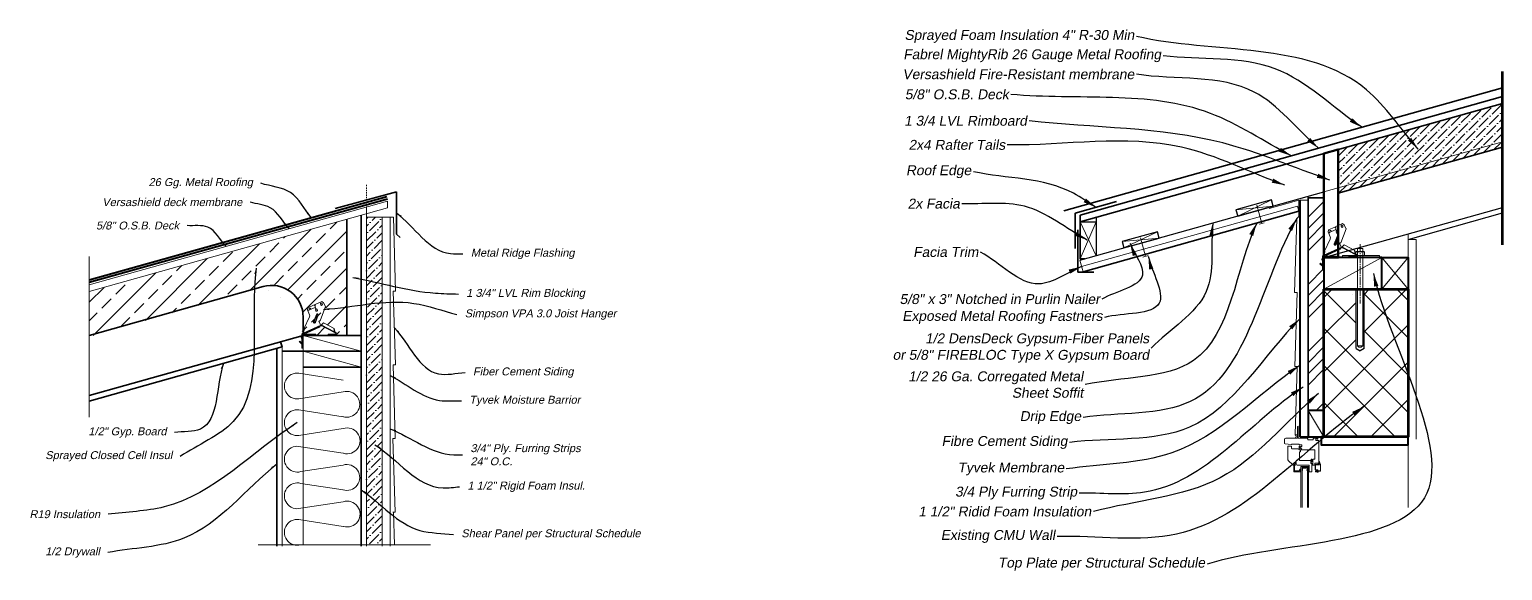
# Model space of a CAD drawing. Header units: inches. Extents: x -3905 to 10892, y 1064 to 9590.
# Drawn here: x 115.5 to 255.3, y 3829.3 to 3880.6 of the extents above; entities that cross this region are included whole.
import ezdxf

# ---------------------------------------------------------------- set-up
doc = ezdxf.new("R2010")
doc.units = ezdxf.units.IN
doc.header["$MEASUREMENT"] = 0
doc.linetypes.add('CENTERLINE', pattern=[1.81, 0.75, -0.0625, 0.03, -0.0625, 0.75, -0.0625, 0.03, -0.0625])
doc.linetypes.add('MYHIDDEN', pattern=[0.1875, 0.125, -0.0625])
doc.layers.add('SECTIONS', color=70, linetype='Continuous', lineweight=0)
doc.styles.add('DS-TXT1', font='arial.ttf', dxfattribs={"oblique": 10})
doc.styles.add('DSTEXT', font='arial.ttf', dxfattribs={"oblique": 12})
doc.dimstyles.new('DS-Fraction$7', dxfattribs={"dimtxt": 0.125, "dimasz": 0.125, "dimexe": 0.06, "dimexo": 0.06, "dimgap": 0.02, "dimtad": 0, "dimdec": 3, "dimzin": 0, "dimdsep": 46, "dimlunit": 4, "dimtxsty": 'DS-TXT1', "dimblk": 'BOXFILLED', "dimcen": -0.06, "dimclrd": 256, "dimclre": 256, "dimclrt": 256, "dimadec": 0, "dimazin": 0, "dimtfac": 1, "dimtdec": 3, "dimtmove": 1, "dimatfit": 3, "dimfxl": 1, "dimfrac": 2, "dimtolj": 1, "dimtzin": 0, "dimlwd": 0, "dimlwe": -1, "dimarcsym": 0})
doc.dimstyles.new('WeaselDims$7', dxfattribs={"dimtxt": 0.0625, "dimasz": 0.046875, "dimexe": 0.125, "dimexo": 0.125, "dimgap": 0.0625, "dimtad": 0, "dimdec": 4, "dimrnd": 0.0625, "dimzin": 0, "dimdsep": 46, "dimlunit": 4, "dimtxsty": 'DSTEXT', "dimblk": 'ARCHTICK', "dimcen": 0, "dimadec": 0, "dimazin": 0, "dimtfac": 1, "dimtdec": 4, "dimtofl": 0, "dimtmove": 1, "dimatfit": 3, "dimfxl": 1, "dimfrac": 1, "dimtolj": 1, "dimtzin": 0, "dimarcsym": 0})

# ---------------------------------------------------------------- blocks, each defined once
blk = doc.blocks.new('*U451')
at = {"color": 0, "lineweight": 0}
for p, q in [((1.83, 0.2), (-1.68, 0.2)), ((-1.68, 0), (-1.68, 0.2)), ((1.83, 0), (-1.68, 0)), ((0.41, 0.53), (-0.41, 0.53)), ((-0.25, 0.85), (-0.25, -1.4)), ((0.25, 0.85), (-0.25, 0.85)), ((-0.25, -1.5), (-0.25, 0)), ((0.25, 0.85), (0.25, -1.4)), ((0.25, -1.5), (0.25, 0)), ((1.83, 0), (1.83, 0.2)), ((-0.25, -1.5), (-0.25, -8.38)), ((0.25, -1.5), (0.25, -8.38))]:
    blk.add_line(p, q, dxfattribs=at)
at = {"color": 0, "linetype": 'CENTERLINE', "lineweight": 0}
blk.add_line((0, 1.28), (0, -4.36), dxfattribs=at)
at = {"linetype": 'Continuous', "lineweight": 5}
for p, q in [((-0.75, -3.5), (-0.75, -3.5)), ((-0.25, -8.38), (0.25, -8.38)), ((-0.25, -8.38), (-0.12, -8.5)), ((-0.19, -8.44), (-0.25, -8.38)), ((-0.12, -8.5), (0.12, -8.5))]:
    blk.add_line(p, q, dxfattribs=at)
at = {"linetype": 'Continuous', "lineweight": 0}
blk.add_line((0.12, -8.5), (0.25, -8.38), dxfattribs=at)
at = {"color": 0, "lineweight": 0}
for points in [[(0.41, 0.53), (0.41, 0.2), (-0.41, 0.2), (-0.41, 0.53)], [(-0.3, 0.59), (0.3, 0.59)]]:
    blk.add_lwpolyline(points, dxfattribs=at)
for centre, radius, start, end in [((-0.3, 0.45), 0.136, 34.0045, 145.9955), ((0, 0.27), 0.317, 54.1118, 125.8882), ((0.3, 0.45), 0.136, 34, 146)]:
    blk.add_arc(centre, radius, start, end, dxfattribs=at)
blk = doc.blocks.new('VPA35')
for p, q in [((1.04, 2.9), (0.43, 2.62)), ((1.04, 2.9), (1.15, 2.81)), ((1.15, 2.95), (1.14, 2.67)), ((1.77, 3.23), (1.15, 2.95)), ((1.67, 2.91), (1.65, 2.96)), ((1.94, 3.1), (1.77, 3.23)), ((1.81, 2.97), (1.79, 3.03)), ((1.94, 3.1), (2.1, 2.76)), ((0.06, 0.62), (0.6, 1.76)), ((0.06, 0.62), (0.6, 1.76)), ((0.41, 2.4), (0.43, 2.62)), ((0.41, 2.4), (0.46, 2.29)), ((0.53, 2.39), (0.46, 2.29)), ((0.46, 2.29), (0.6, 1.97)), ((0.53, 2.39), (1.14, 2.67)), ((0.59, 2.42), (0.56, 2.47)), ((0.73, 2.48), (0.71, 2.54)), ((0.99, 1.29), (1.25, 1.99)), ((1.03, 1.27), (1.29, 1.98)), ((1.12, 1.24), (1.38, 1.94)), ((1.14, 2.67), (1.22, 2.51)), ((1.16, 1.22), (1.42, 1.93)), ((1.18, 2.41), (1.2, 2.35)), ((1.29, 2.46), (1.32, 2.4)), ((1.32, 2.47), (1.34, 2.42)), ((1.61, 1.4), (2.12, 2.74)), ((1.61, 1.4), (2.12, 2.74)), ((1.61, 1.4), (2.12, 2.74)), ((-0.12, 0.09), (-0.12, -1.19)), ((-0.12, 0), (-0.06, 0)), ((-0.09, 0.18), (-0.04, 0.23)), ((-0.06, -1.19), (-0.06, 0)), ((-0.04, 0.14), (1.66, 0.91)), ((-0.04, 0.14), (0.1, 0.51)), ((-0.01, 0.22), (1.66, 0.98)), ((1.19, 0.12), (0, 0.12)), ((1.19, 0.06), (0, 0.06)), ((0.02, 0.06), (0.02, 0.12)), ((0.07, 0.43), (0.1, 0.51)), ((1.55, 0.79), (0.3, 0.22)), ((0.7, 0.06), (0.7, 0.12)), ((1.19, 0.06), (1.19, 0.12)), ((1.51, 1.29), (1.67, 0.92)), ((1.51, 1.29), (1.6, 1.09)), ((1.65, 0.98), (1.65, 0.98)), ((1.77, 0.98), (2.96, 0.36)), ((1.77, 0.91), (3.03, 0.26)), ((1.92, 1.2), (2.95, 0.66)), ((2.36, 0.08), (2.36, 0.12)), ((2.96, 0.35), (2.91, 0.68)), ((3, 0.37), (2.95, 0.66)), ((3.09, 0.29), (3.03, 0.33)), ((-0.37, -0.58), (-0.32, -0.54)), ((-0.12, -0.82), (-0.37, -0.58)), ((-0.32, -0.54), (-0.12, -0.74)), ((-0.19, -0.16), (-0.19, -0.23)), ((-0.12, -0.44), (-0.06, -0.44)), ((-0.12, -1.19), (-0.06, -1.19))]:
    blk.add_line(p, q)
at = {"linetype": 'Continuous', "lineweight": 5}
for p, q in [((1.71, 0.99), (1.92, 1.2)), ((2.36, 0.12), (3.03, 0.12)), ((2.36, 0.08), (3.1, 0.08))]:
    blk.add_line(p, q, dxfattribs=at)
for centre, radius, start, end in [((1.72, 3), 0.078, 24.4503, 204.4503), ((1.74, 2.94), 0.078, 204.4503, 24.4503), ((0.64, 2.51), 0.078, 24.4503, 204.4503), ((0.38, 1.87), 0.25, 334.4503, 24.4503), ((0.38, 1.87), 0.25, 334.4503, 24.4503), ((1.25, 2.44), 0.078, 24.4503, 204.4503), ((1.27, 2.38), 0.078, 204.4503, 24.4503), ((1.34, 1.96), 0.0938, 339.4503, 159.4503), ((1.34, 1.96), 0.0938, 339.4503, 159.4503), ((1.36, 2.49), 0.078, 167.703, 204.4503), ((1.34, 1.96), 0.0467, 339.4503, 159.4503), ((1.34, 1.96), 0.0467, 339.4503, 159.4503), ((1.39, 2.44), 0.078, 204.4503, 241.1976), ((1.58, 1.32), 0.0855, 69.4503, 204.4503), ((1.58, 1.32), 0.0855, 69.4503, 204.4503), ((2.13, 2.77), 0.03, 204.4503, 249.5172), ((2.13, 2.77), 0.03, 204.4503, 249.5172), ((0, 0.09), 0.125, 135, 180), ((0, 0), 0.125, 90, 180), ((0, 0.09), 0.0625, 135, 163.774), ((0, 0), 0.0625, 90, 180), ((0.02, 0.54), 0.0855, 339.4503, 63.0447), ((0.02, 0.54), 0.0855, 339.4503, 63.0447), ((0.27, 0.28), 0.0625, 204.4503, 294.4503), ((1.07, 1.26), 0.0938, 159.4503, 339.4503), ((1.07, 1.26), 0.0467, 159.4503, 339.4503), ((1.53, 0.85), 0.0625, 294.4503, 24.4503), ((1.71, 0.87), 0.125, 62.6919, 114.4503), ((1.71, 0.8), 0.125, 62.692, 114.4503), ((3.09, 0.37), 0.125, 188.1916, 242.692), ((3.06, 0.38), 0.0625, 188.1916, 242.6925), ((3.03, 0.18), 0.125, 302.6919, 62.6919), ((-0.12, -0.16), 0.0625, 90, 180), ((-0.12, -0.23), 0.0625, 180, 270)]:
    blk.add_arc(centre, radius, start, end)
blk.add_arc((3.03, 0.19), 0.0653, 269.5951, 90.4049, dxfattribs=at)
blk = doc.blocks.new('CP1')
at = {"color": 0, "lineweight": -2}
for p, q in [((-6.01, -1.51), (-0.21, 0.05)), ((-0.21, 0.05), (-0.21, -3.95)), ((-0.21, -3.95), (0.16, -4.28))]:
    blk.add_line(p, q, dxfattribs=at)
blk = doc.blocks.new('_ArchTick')
at = {"color": 0, "linetype": 'ByBlock', "lineweight": 0, "const_width": 0.15}
blk.add_lwpolyline([(-0.5, -0.5), (0.5, 0.5)], dxfattribs=at)
blk = doc.blocks.new('_BoxFilled')
at = {"color": 0, "linetype": 'ByBlock', "lineweight": -2}
blk.add_line((-0.5, 0), (-1, 0), dxfattribs=at)
at = {"color": 0, "linetype": 'ByBlock'}
blk.add_solid([(-0.5, 0.5), (0.5, 0.5), (-0.5, -0.5), (0.5, -0.5)], dxfattribs=at)

msp = doc.modelspace()

# ---------------------------------------------------------------- hatches: boundary and pattern name
at = {"layer": 'SECTIONS', "linetype": 'Continuous', "lineweight": 5}
h = msp.add_hatch(dxfattribs=at)
h.set_pattern_fill('ANSI36', color=256, scale=4)
h.paths.add_polyline_path([(255.29207, 3873.58669), (239.71371, 3869.21746), (239.71371, 3865.06312), (255.29207, 3869.43234)])
h = msp.add_hatch(dxfattribs=at)
h.set_pattern_fill('ANSI34', color=256, scale=6)
h.set_pattern_definition([(45, (-1400.41, 316.347), (-3.1819805, 3.1819805), []), (45, (-1399.3494, 316.347), (-3.1819805, 3.1819805), []), (45, (-1398.2887, 316.347), (-3.1819805, 3.1819805), []), (45, (-1397.228, 316.347), (-3.1819805, 3.1819805), [])])
h.paths.add_polyline_path([(238.33871, 3864.63264), (236.83871, 3864.63264), (236.83871, 3844.46525), (238.33871, 3844.46525)])
h = msp.add_hatch(dxfattribs=at)
h.set_pattern_fill('ANSI36', color=256, scale=4)
h.paths.add_polyline_path([(149.01009, 3862.78702), (147.51009, 3862.78702), (147.51009, 3831.71898), (149.01009, 3831.71898)])
h = msp.add_hatch(dxfattribs=at)
h.set_pattern_fill('ANSI33', color=256, scale=10)
edge = h.paths.add_edge_path()
edge.add_line((145.63509, 3862.59508), (121.20009, 3855.74186))
edge.add_line((121.20009, 3855.74186), (121.20009, 3851.45987))
edge.add_line((121.20009, 3851.45987), (137.69995, 3856.21518))
edge.add_arc((138.49716, 3853.22248), 3.09707, 13.3859057, 104.9163335, ccw=False)
edge.add_line((141.51009, 3853.93948), (141.38509, 3851.66377))
edge.add_arc((141.51009, 3851.66377), 0.125, 135.0002146, 180, ccw=False)
edge.add_arc((141.51009, 3851.66377), 0.125, 135.0002146, 180)
edge.add_line((141.38509, 3851.66377), (141.38509, 3851.57158))
edge.add_arc((141.51009, 3851.57158), 0.125, 118.6908516, 180, ccw=False)
edge.add_arc((141.51009, 3851.66377), 0.0625, 133.8224543, 163.7739775, ccw=False)
edge.add_line((141.46681, 3851.70886), (143.1668, 3852.48181))
edge.add_arc((143.21854, 3852.36802), 0.125, 62.6919624, 114.4503196, ccw=False)
edge.add_line((143.27589, 3852.47909), (144.53856, 3851.82715))
edge.add_arc((144.59591, 3851.93822), 0.125, 188.1916253, 242.6919624, ccw=False)
edge.add_line((144.47219, 3851.92041), (144.47042, 3851.93267))
edge.add_line((144.47042, 3851.93267), (143.27762, 3852.54854))
edge.add_arc((143.22027, 3852.43747), 0.125, 62.6919199, 90)
edge.add_line((143.22027, 3852.56247), (143.42673, 3852.76997))
edge.add_line((143.42673, 3852.76997), (144.46362, 3852.2346))
edge.add_line((144.46362, 3852.2346), (144.50545, 3851.94408))
edge.add_arc((144.56731, 3851.95299), 0.0625, 188.1916253, 242.6924697)
edge.add_line((144.53863, 3851.89745), (144.59906, 3851.86625))
edge.add_arc((144.54172, 3851.75518), 0.125, -57.3080657, 62.6924697, ccw=False)
edge.add_line((144.60923, 3851.64998), (143.86577, 3851.64998))
edge.add_line((143.86577, 3851.64998), (143.86577, 3851.69658))
edge.add_line((143.86577, 3851.69658), (144.53949, 3851.69658))
edge.add_arc((144.53902, 3851.76186), 0.06529, 270.4048518, 450.4048518)
edge.add_line((144.53856, 3851.82715), (143.27589, 3852.47909))
edge.add_arc((143.21854, 3852.36802), 0.125, 62.6919624, 114.4503196)
edge.add_line((143.1668, 3852.48181), (143.09203, 3852.44781))
edge.add_arc((143.03513, 3852.42194), 0.0625, -65.5496804, 24.4503196, ccw=False)
edge.add_line((143.061, 3852.36505), (141.80931, 3851.79593))
edge.add_arc((141.78344, 3851.85283), 0.0625, 204.4503196, 294.4503196, ccw=False)
edge.add_line((141.72655, 3851.82696), (141.46681, 3851.70886))
edge.add_arc((141.51009, 3851.66377), 0.0625, 133.8224543, 163.7739775)
edge.add_arc((141.51009, 3851.57158), 0.125, 90, 118.6908516, ccw=False)
edge.add_line((141.51009, 3851.69658), (142.69759, 3851.69658))
edge.add_line((142.69759, 3851.69658), (142.69759, 3851.63408))
edge.add_line((142.69759, 3851.63408), (141.51009, 3851.63408))
edge.add_arc((141.51009, 3851.57158), 0.0625, 90, 195.6670772)
edge.add_line((141.44991, 3851.5547), (141.51009, 3851.57158))
edge.add_line((141.51009, 3851.57158), (145.63509, 3851.57158))
edge.add_line((145.63509, 3851.57158), (145.63509, 3862.59508))
h = msp.add_hatch(dxfattribs=at)
h.set_pattern_fill('ANSI37', color=256, scale=20)
h.paths.add_polyline_path([(246.33871, 3855.96525), (242.15073, 3855.96525), (242.15073, 3850.34025), (241.77573, 3850.12374), (241.40073, 3850.34025), (241.40073, 3855.96525), (238.33871, 3855.96525), (238.33871, 3844.46525), (238.33871, 3841.96525), (246.33871, 3841.96525)])

# ---------------------------------------------------------------- linework, layer by layer
at = {"layer": 'SECTIONS', "linetype": 'Continuous', "lineweight": 53}
msp.add_line((255.29207, 3860.1754), (255.29207, 3876.60947), dxfattribs=at)
at = {"layer": 'SECTIONS', "lineweight": 35}
for p, q in [((213.65961, 3863.38827), (255.29207, 3875.06482)), ((215.23038, 3862.99981), (255.29207, 3874.23581)), ((215.23038, 3862.35069), (255.29207, 3873.58669)), ((239.71371, 3865.06312), (255.29207, 3869.43234)), ((214.75748, 3863.1769), (218.68151, 3864.27746)), ((147.01009, 3831.6031), (147.01009, 3862.98072)), ((214.75748, 3859.83001), (214.75748, 3863.1769)), ((215.49844, 3857.62241), (235.97097, 3863.36429)), ((145.63509, 3851.57158), (145.63509, 3862.59508)), ((215.01308, 3861.59102), (215.01308, 3857.59102)), ((215.23038, 3858.84064), (215.67606, 3858.84064)), ((215.01308, 3857.59102), (216.51308, 3857.59102)), ((121.20009, 3851.58751), (137.69995, 3856.21518)), ((141.51009, 3851.57158), (141.4217, 3851.75216)), ((121.20009, 3845.87529), (141.51009, 3851.57158)), ((121.20009, 3845.35599), (139.50128, 3850.48888)), ((139.00228, 3850.34893), (139.00228, 3831.6031)), ((139.50128, 3850.48888), (139.36626, 3850.97031)), ((141.51009, 3851.57158), (147.01009, 3851.57158)), ((139.50131, 3850.07158), (141.51009, 3850.07158)), ((141.51009, 3850.07158), (147.01009, 3850.07158)), ((141.51009, 3848.57158), (147.01009, 3848.57158))]:
    msp.add_line(p, q, dxfattribs=at)
at = {"layer": 'SECTIONS', "lineweight": 0}
for p, q in [((238.33871, 3865.19677), (255.29207, 3869.95164)), ((238.33871, 3858.96525), (238.33871, 3868.83182)), ((121.20009, 3856.39098), (149.51009, 3864.33101)), ((149.51009, 3863.68189), (149.51009, 3864.33101)), ((121.20009, 3855.74186), (149.51009, 3863.68189)), ((147.51009, 3831.6031), (147.51009, 3863.70016)), ((149.76009, 3831.6031), (149.76009, 3862.78702)), ((216.73038, 3862.77139), (215.23038, 3862.35069)), ((215.36342, 3858.10383), (235.83594, 3863.84571)), ((216.73038, 3859.13634), (216.73038, 3862.35069)), ((238.33871, 3855.96525), (246.33871, 3855.96525)), ((239.83871, 3855.96525), (238.33871, 3855.96525)), ((246.33871, 3855.96525), (244.83871, 3855.96525)), ((244.83871, 3855.96525), (246.33871, 3855.96525)), ((141.51009, 3851.57158), (147.01009, 3850.07158)), ((141.51009, 3850.07158), (147.01009, 3848.57158)), ((235.81806, 3841.83828), (234.72306, 3841.83828)), ((235.84806, 3842.93078), (235.84806, 3841.86828)), ((235.91306, 3841.86828), (235.91306, 3842.93078)), ((236.74306, 3841.83828), (235.94306, 3841.83828)), ((237.50306, 3841.83828), (237.40306, 3841.83828)), ((237.76806, 3841.83828), (237.50306, 3841.83828)), ((237.78306, 3841.77328), (237.78306, 3841.82328)), ((246.33871, 3841.96525), (246.33871, 3835.25264)), ((234.59806, 3841.71328), (234.59806, 3841.38816)), ((234.67123, 3841.30399), (235.23133, 3841.22528)), ((234.93406, 3841.05728), (234.93406, 3839.76513)), ((235.17156, 3841.08728), (234.96406, 3841.08728)), ((235.25406, 3841.08728), (235.17156, 3841.08728)), ((235.23133, 3841.22528), (235.24806, 3841.22528)), ((235.26306, 3841.24028), (235.26306, 3841.26028)), ((235.27806, 3841.27528), (235.98806, 3841.27528)), ((235.28406, 3840.85228), (235.28406, 3841.05728)), ((235.91785, 3840.83728), (235.29906, 3840.83728)), ((236.10967, 3840.65167), (235.92846, 3840.83288)), ((236.00306, 3841.26028), (236.00306, 3841.24528)), ((236.00306, 3841.05028), (236.00306, 3840.90649)), ((236.00746, 3840.89588), (236.05318, 3840.85016)), ((236.03306, 3841.21528), (236.22306, 3841.21528)), ((236.04806, 3841.08028), (236.03306, 3841.08028)), ((236.03806, 3839.72828), (236.03806, 3840.51028)), ((236.05306, 3840.52528), (236.09906, 3840.52528)), ((236.05318, 3840.85016), (236.08853, 3840.88552)), ((236.05848, 3840.91557), (236.09383, 3840.95092)), ((236.08853, 3840.88552), (236.05848, 3840.91557)), ((236.06306, 3841.04528), (236.06306, 3841.06528)), ((236.10727, 3841.03028), (236.07806, 3841.03028)), ((236.09383, 3840.95092), (236.24233, 3840.80243)), ((236.11406, 3840.54028), (236.11406, 3840.64106)), ((236.14333, 3841.00042), (236.11787, 3841.02588)), ((236.17692, 3840.79713), (236.14156, 3840.76177)), ((236.14156, 3840.76177), (236.18667, 3840.71667)), ((236.20697, 3840.76708), (236.17692, 3840.79713)), ((236.19728, 3840.71228), (237.46806, 3840.71228)), ((236.24233, 3840.80243), (236.20697, 3840.76708)), ((236.25306, 3841.18528), (236.25306, 3841.06028)), ((236.82306, 3841.70328), (236.82306, 3841.75828)), ((237.30806, 3841.68828), (236.83806, 3841.68828)), ((237.32306, 3841.75828), (237.32306, 3841.70328)), ((237.49806, 3840.68228), (237.49806, 3839.86828)), ((237.56806, 3841.62828), (237.56806, 3841.75828)), ((237.58306, 3841.77328), (237.69106, 3841.77328)), ((237.83306, 3841.61328), (237.58306, 3841.61328)), ((237.70606, 3841.75828), (237.70606, 3841.74328)), ((237.70606, 3841.74328), (237.7311, 3841.74328)), ((237.7311, 3841.74328), (237.78306, 3841.77328)), ((237.84806, 3839.43828), (237.84806, 3841.59828)), ((234.95164, 3839.7227), (235.38149, 3839.29285)), ((235.42391, 3839.27528), (235.54906, 3839.27528)), ((235.5756, 3839.27528), (235.495, 3839.27528)), ((235.495, 3839.27528), (235.495, 3838.66028)), ((235.52906, 3839.35028), (235.52906, 3839.49528)), ((235.56431, 3838.73455), (235.54077, 3839.21955)), ((235.54906, 3839.33528), (235.54406, 3839.33528)), ((235.55575, 3839.23528), (235.58445, 3839.23528)), ((235.55906, 3839.52528), (235.68406, 3839.52528)), ((235.68258, 3839.46475), (235.57168, 3839.36643)), ((235.57168, 3839.36643), (235.58474, 3839.34972)), ((235.58474, 3839.34972), (235.5756, 3839.27528)), ((235.61423, 3839.26162), (235.62481, 3839.34779)), ((235.63131, 3839.3584), (235.70495, 3839.43159)), ((235.71406, 3839.49528), (235.71406, 3839.36028)), ((235.79906, 3839.27528), (236.94406, 3839.27528)), ((237.11906, 3839.71328), (236.05306, 3839.71328)), ((236.27056, 3839.15028), (236.15356, 3839.15028)), ((236.15356, 3839.15028), (236.15356, 3838.53322)), ((236.27056, 3838.53322), (236.27056, 3839.15028)), ((236.27056, 3839.15028), (236.77956, 3839.15028)), ((236.27056, 3838.83728), (236.27056, 3839.12728)), ((236.29056, 3838.82778), (236.29056, 3839.03778)), ((236.30106, 3839.03778), (236.30106, 3838.82778)), ((236.34006, 3839.08728), (236.71006, 3839.08728)), ((236.71006, 3839.07678), (236.34006, 3839.07678)), ((236.74906, 3838.82778), (236.74906, 3839.03778)), ((236.75956, 3839.03778), (236.75956, 3838.82778)), ((236.77956, 3839.12728), (236.77956, 3838.83728)), ((236.95906, 3839.26028), (236.95906, 3838.70028)), ((237.10406, 3839.43328), (237.10406, 3839.64328)), ((237.10406, 3839.64328), (237.15406, 3839.64328)), ((237.15406, 3839.43328), (237.10406, 3839.43328)), ((237.13406, 3839.82328), (237.13406, 3839.72828)), ((237.18906, 3839.83828), (237.14906, 3839.83828)), ((237.15406, 3839.64328), (237.15406, 3839.60078)), ((237.15406, 3839.60078), (237.20406, 3839.60078)), ((237.20406, 3839.47578), (237.15406, 3839.47578)), ((237.15406, 3839.47578), (237.15406, 3839.43328)), ((237.20406, 3839.60078), (237.20406, 3839.82328)), ((237.20406, 3838.66528), (237.20406, 3839.47578)), ((237.27306, 3839.31028), (237.27306, 3839.29028)), ((237.28806, 3839.27528), (237.45806, 3839.27528)), ((237.30306, 3839.82328), (237.30306, 3839.34028)), ((237.46806, 3839.83828), (237.31806, 3839.83828)), ((237.47306, 3839.29028), (237.47306, 3839.44828)), ((237.48806, 3839.46328), (237.74685, 3839.46328)), ((237.52815, 3839.29628), (237.52815, 3838.85028)), ((237.54916, 3838.85028), (237.54915, 3839.29628)), ((237.84016, 3839.33828), (237.57015, 3839.33828)), ((237.57015, 3839.31728), (237.84016, 3839.31728)), ((237.75746, 3839.45888), (237.78867, 3839.42767)), ((237.79928, 3839.42328), (237.83306, 3839.42328)), ((237.86015, 3839.58328), (237.86016, 3839.35828)), ((237.88115, 3839.35828), (237.88115, 3839.58328)), ((237.90036, 3839.58718), (238.00508, 3839.34049)), ((238.02441, 3839.34869), (237.91969, 3839.59539)), ((238.00385, 3839.30308), (237.99671, 3839.29593)), ((237.99671, 3839.24927), (238.00385, 3839.24212)), ((238.00707, 3839.23487), (238.00706, 3838.75848)), ((238.00707, 3839.33072), (238.00707, 3839.31085)), ((238.01156, 3839.28108), (238.0187, 3839.28823)), ((238.0187, 3839.25697), (238.01156, 3839.26411)), ((238.02806, 3839.31033), (238.02806, 3839.33072)), ((238.02806, 3838.75848), (238.02806, 3839.23507)), ((235.505, 3838.65028), (236.13168, 3838.65028)), ((236.02003, 3838.72028), (235.57929, 3838.72028)), ((236.14168, 3838.66028), (236.14168, 3838.71097)), ((236.15356, 3838.53322), (236.15356, 3835.25264)), ((236.29056, 3838.83728), (236.27056, 3838.83728)), ((236.27056, 3835.25264), (236.27056, 3838.53322)), ((236.33106, 3838.79778), (236.36056, 3838.79778)), ((236.36056, 3838.78728), (236.33106, 3838.78728)), ((236.36056, 3838.79778), (236.36056, 3838.78728)), ((236.63565, 3839.00236), (236.41448, 3839.00236)), ((236.68956, 3838.78728), (236.68956, 3838.79778)), ((236.68956, 3838.79778), (236.71906, 3838.79778)), ((236.71906, 3838.78728), (236.68956, 3838.78728)), ((236.77956, 3838.83728), (236.75956, 3838.83728)), ((236.95906, 3838.70028), (236.89656, 3838.70028)), ((236.93406, 3838.68528), (236.93406, 3838.66528)), ((236.94906, 3838.65028), (237.18906, 3838.65028)), ((237.72615, 3838.82928), (237.57015, 3838.82928)), ((237.57015, 3838.80828), (237.72615, 3838.80828)), ((237.57193, 3838.68167), (237.57184, 3838.66242)), ((237.66726, 3838.70341), (237.57227, 3838.70341)), ((237.57227, 3838.68241), (237.66726, 3838.68241)), ((237.66726, 3838.68241), (237.66726, 3838.70341)), ((237.69216, 3838.61076), (237.71935, 3838.59808)), ((237.72605, 3838.64158), (237.69865, 3838.65378)), ((237.72823, 3838.61711), (237.70104, 3838.62979)), ((237.74715, 3838.78728), (237.74715, 3838.65511)), ((237.76915, 3838.69245), (237.76807, 3838.64248)), ((237.76815, 3838.65528), (237.76815, 3838.78728)), ((237.78907, 3838.64248), (237.78907, 3838.68148)), ((237.98606, 3838.73748), (237.82407, 3838.73748)), ((237.82407, 3838.71648), (237.98606, 3838.71648))]:
    msp.add_line(p, q, dxfattribs=at)
at = {"layer": 'SECTIONS', "linetype": 'MYHIDDEN', "lineweight": 0}
msp.add_line((147.51009, 3863.70016), (147.51009, 3865.93761), dxfattribs=at)
at = {"layer": 'SECTIONS', "lineweight": 25}
for p, q in [((215.19464, 3858.70561), (238.33871, 3865.19677)), ((216.73038, 3862.77139), (216.73038, 3859.13634)), ((215.23038, 3862.35069), (216.73038, 3862.35069))]:
    msp.add_line(p, q, dxfattribs=at)
at = {"layer": 'SECTIONS', "linetype": 'Continuous', "lineweight": 5}
for p, q in [((233.36788, 3864.45173), (230.16669, 3862.90479)), ((236.08871, 3864.39767), (236.83871, 3864.39767)), ((215.23038, 3862.99981), (215.23038, 3862.35069)), ((233.53666, 3863.84995), (229.99791, 3863.50656)), ((235.97097, 3863.36429), (235.83594, 3863.84571)), ((215.23038, 3862.35069), (215.23038, 3858.84064)), ((215.23038, 3862.35069), (216.73038, 3859.13634)), ((216.73038, 3862.35069), (215.23038, 3858.84064)), ((219.3589, 3859.87355), (222.56008, 3861.4205)), ((219.19012, 3860.47533), (222.72886, 3860.81872)), ((246.33871, 3855.96525), (246.33871, 3861.20899)), ((246.33871, 3860.6897), (247.08871, 3860.6897)), ((247.08871, 3841.72753), (247.08871, 3860.6897)), ((121.20009, 3843.83969), (121.20009, 3859.08006)), ((215.19464, 3858.70561), (215.49844, 3857.62241)), ((243.83871, 3858.96525), (246.33871, 3855.96525)), ((246.33871, 3858.96525), (243.83871, 3855.96525)), ((241.52573, 3850.59025), (241.52573, 3853.49459)), ((139.50261, 3831.6031), (139.50128, 3850.48888)), ((141.51009, 3848.57158), (141.51009, 3851.57158)), ((145.30127, 3847.34049), (141.29836, 3847.95799)), ((141.51009, 3848.57158), (141.51009, 3831.71898)), ((145.30127, 3846.22038), (141.29836, 3845.60289)), ((145.30127, 3843.86528), (141.29836, 3844.48278)), ((145.30127, 3842.74517), (141.29836, 3842.12767)), ((236.69306, 3841.83828), (236.08871, 3841.83828)), ((145.30127, 3840.3999), (141.29836, 3841.0174)), ((145.30127, 3839.27979), (141.29836, 3838.6623)), ((145.30127, 3836.92469), (141.29836, 3837.54219)), ((145.30127, 3835.80458), (141.29836, 3835.18708)), ((145.30127, 3833.46421), (141.29836, 3834.08171)), ((137.22618, 3831.71898), (153.59709, 3831.71898))]:
    msp.add_line(p, q, dxfattribs=at)
at = {"layer": 'SECTIONS', "lineweight": 20}
for p, q in [((233.16564, 3863.62249), (235.97097, 3864.40929)), ((235.97097, 3864.40929), (235.97097, 3862.86398)), ((149.01009, 3862.78702), (149.76009, 3862.78702)), ((235.97097, 3862.86398), (235.77652, 3862.67077))]:
    msp.add_line(p, q, dxfattribs=at)
at = {"layer": 'SECTIONS', "linetype": 'Continuous', "lineweight": 40}
for q in [(236.08871, 3864.39767), (236.83871, 3841.96525)]:
    msp.add_line((236.08871, 3841.96525), q, dxfattribs=at)
at = {"layer": 'SECTIONS', "linetype": 'Continuous', "lineweight": 20}
for p, q in [((149.76009, 3862.78702), (150.07259, 3862.78702)), ((150.07259, 3862.78702), (150.27741, 3855.79002)), ((231.98718, 3863.93306), (232.44138, 3862.19949)), ((232.19158, 3862.12688), (232.69118, 3862.27211)), ((235.77567, 3862.64155), (235.57084, 3855.64455)), ((220.96049, 3860.82244), (221.41469, 3859.08887)), ((221.16489, 3859.01626), (221.66449, 3859.16148)), ((150.27741, 3855.79002), (150.05428, 3855.79002)), ((150.05428, 3855.79002), (150.2591, 3848.79301)), ((235.57084, 3855.64455), (235.79398, 3855.64455)), ((235.79398, 3855.64455), (235.58915, 3848.64755)), ((150.2591, 3848.79301), (150.03596, 3848.79301)), ((150.03596, 3848.79301), (150.24079, 3841.79601)), ((235.58915, 3848.64755), (235.81229, 3848.64755)), ((235.81229, 3848.64755), (235.60746, 3842.15361)), ((235.60746, 3842.15361), (235.8306, 3842.15361)), ((150.24079, 3841.79601), (150.01765, 3841.79601)), ((150.01765, 3841.79601), (150.22248, 3834.79901)), ((150.22248, 3834.79901), (149.99934, 3834.79901)), ((150.07259, 3834.79901), (150.16275, 3831.71898))]:
    msp.add_line(p, q, dxfattribs=at)
at = {"layer": 'SECTIONS', "linetype": 'Continuous', "lineweight": 35}
for p, q in [((215.23038, 3862.99981), (215.23038, 3858.84064)), ((215.23038, 3858.84064), (215.67606, 3858.84064)), ((141.51009, 3851.57158), (141.51009, 3853.32664))]:
    msp.add_line(p, q, dxfattribs=at)
at = {"layer": 'SECTIONS', "lineweight": 30}
for p, q in [((238.33871, 3858.96525), (255.29207, 3863.72012)), ((246.33871, 3860.6897), (255.29207, 3863.20082)), ((239.83871, 3841.96525), (244.83871, 3841.96525))]:
    msp.add_line(p, q, dxfattribs=at)
at = {"layer": 'SECTIONS', "linetype": 'Continuous', "lineweight": 0}
for p, q in [((238.33871, 3855.96525), (243.83871, 3858.96525)), ((236.83871, 3844.46525), (238.33871, 3841.96525)), ((236.89656, 3839.15028), (236.77956, 3839.15028)), ((236.77956, 3839.15028), (236.77956, 3838.53322)), ((236.89656, 3838.53322), (236.89656, 3839.15028)), ((236.77956, 3838.53322), (236.77956, 3835.25264)), ((236.89656, 3835.25264), (236.89656, 3838.53322))]:
    msp.add_line(p, q, dxfattribs=at)
at = {"layer": 'SECTIONS', "linetype": 'Continuous', "lineweight": 25}
for p, q in [((241.40073, 3850.34025), (241.40073, 3855.96525)), ((242.15073, 3850.34025), (242.15073, 3855.96525)), ((241.40073, 3850.34025), (241.77573, 3850.12374)), ((242.15073, 3850.34025), (241.77573, 3850.12374))]:
    msp.add_line(p, q, dxfattribs=at)
at = {"layer": 'SECTIONS', "linetype": 'Continuous', "lineweight": 50}
msp.add_lwpolyline([(238.33871, 3864.89683), (238.33871, 3858.96525), (239.71371, 3858.96525), (239.71371, 3869.21746), (238.33871, 3868.83182), (238.33871, 3864.89683)], dxfattribs=at)
at = {"layer": 'SECTIONS', "linetype": 'Continuous', "lineweight": 40}
for points in [[(121.20009, 3856.85477), (149.44584, 3864.76756)], [(121.20009, 3856.61713), (149.50757, 3864.54722)]]:
    msp.add_lwpolyline(points, dxfattribs=at)
at = {"layer": 'SECTIONS', "linetype": 'Continuous', "lineweight": 25}
for points in [[(230.16669, 3862.90479), (233.53666, 3863.84995), (233.36788, 3864.45173), (229.99791, 3863.50656)], [(219.3589, 3859.87355), (222.72886, 3860.81872), (222.56008, 3861.4205), (219.19012, 3860.47533)]]:
    msp.add_lwpolyline(points, close=True, dxfattribs=at)
at = {"layer": 'SECTIONS', "linetype": 'Continuous', "lineweight": 35}
msp.add_lwpolyline([(238.33871, 3844.46525), (236.83871, 3844.46525), (236.83871, 3864.63264), (238.33871, 3864.63264)], close=True, dxfattribs=at)
at = {"layer": 'SECTIONS', "linetype": 'Continuous', "lineweight": 20}
msp.add_lwpolyline([(147.51009, 3831.6031), (147.51009, 3862.78702), (149.01009, 3862.78702), (149.01009, 3831.6031)], dxfattribs=at)
at = {"layer": 'SECTIONS', "lineweight": 40}
for points in [[(238.33871, 3855.96525), (243.83871, 3855.96525), (243.83871, 3858.96525), (238.33871, 3858.96525)], [(246.33871, 3855.96525), (243.83871, 3855.96525), (243.83871, 3858.96525), (246.33871, 3858.96525)]]:
    msp.add_lwpolyline(points, close=True, dxfattribs=at)
at = {"layer": 'SECTIONS', "lineweight": 70}
msp.add_lwpolyline([(238.33871, 3855.96525), (246.33871, 3855.96525), (246.33871, 3841.96525), (238.33871, 3841.96525)], close=True, dxfattribs=at).dxf.unprotected_set("ltscale", 0)
at = {"layer": 'SECTIONS', "linetype": 'Continuous', "lineweight": 40}
for points in [[(236.83871, 3841.96525), (238.33871, 3841.96525), (238.33871, 3844.46525), (236.83871, 3844.46525)], [(246.33871, 3841.96525), (238.08871, 3841.96525), (238.08871, 3841.21525), (246.33871, 3841.21525)]]:
    msp.add_lwpolyline(points, close=True, dxfattribs=at)
at = {"layer": 'SECTIONS', "linetype": 'Continuous', "lineweight": 35}
msp.add_arc((138.51009, 3853.32664), 3, 0, 105.6670772, dxfattribs=at)
at = {"layer": 'SECTIONS', "linetype": 'Continuous', "lineweight": 5}
for centre, radius, start, end in [((140.95138, 3846.78044), 1.22761, 73.581503, 286.418497), ((145.64826, 3845.04283), 1.22761, 252.0286172, 106.418497), ((140.95138, 3843.30523), 1.22761, 73.581503, 286.418497), ((145.68004, 3841.57745), 1.22761, 253.581503, 107.9713828), ((235.55299, 3842.00001), 0.16633, 283.5022603, 70.8439925), ((140.95138, 3839.83985), 1.22761, 73.581503, 286.418497), ((145.64826, 3838.10224), 1.22761, 252.0286172, 106.418497), ((140.95138, 3836.36463), 1.22761, 73.581503, 286.418497), ((145.68004, 3834.63686), 1.22761, 253.581503, 107.9713828), ((140.95138, 3832.90416), 1.22761, 73.581503, 286.418497)]:
    msp.add_arc(centre, radius, start, end, dxfattribs=at)
at = {"layer": 'SECTIONS', "lineweight": 0}
for centre, radius, start, end in [((234.72306, 3841.71328), 0.125, 90, 180), ((235.81806, 3841.86828), 0.03, 270, 0), ((235.88056, 3842.93078), 0.0325, 0, 180), ((235.94306, 3841.86828), 0.03, 180, 270), ((236.74306, 3841.75828), 0.08, 0, 90), ((237.40306, 3841.75828), 0.08, 90, 180), ((237.76806, 3841.82328), 0.015, 0, 90), ((234.68306, 3841.38816), 0.085, 180, 262), ((234.96406, 3841.05728), 0.03, 90, 180), ((235.24806, 3841.24028), 0.015, 270, 0), ((235.25406, 3841.05728), 0.03, 360, 90), ((235.27806, 3841.26028), 0.015, 90, 180), ((235.29906, 3840.85228), 0.015, 180, 270), ((235.91785, 3840.82228), 0.015, 45, 90), ((235.98806, 3841.26028), 0.015, 0, 90), ((236.03306, 3841.24528), 0.03, 180, 270), ((236.03306, 3841.05028), 0.03, 90, 180), ((236.05306, 3840.51028), 0.015, 90, 180), ((236.04806, 3841.06528), 0.015, 360, 90), ((236.07806, 3841.04528), 0.015, 180, 270), ((236.09906, 3840.54028), 0.015, 270, 0), ((236.10727, 3841.01528), 0.015, 45, 90), ((236.09906, 3840.64106), 0.015, 0, 45), ((236.15394, 3841.01103), 0.015, 225, 317.8717447), ((236.23181, 3840.94059), 0.09, 94.1813525, 137.8717447), ((236.19728, 3840.72728), 0.015, 225, 270), ((236.22306, 3841.18528), 0.03, 360, 90), ((236.22306, 3841.06028), 0.03, 274.1813525, 0), ((236.83806, 3841.70328), 0.015, 180, 270), ((237.30806, 3841.70328), 0.015, 270, 0), ((237.46806, 3840.68228), 0.03, 0, 90), ((237.58306, 3841.75828), 0.015, 90, 180), ((237.58306, 3841.62828), 0.015, 180, 270), ((237.69106, 3841.75828), 0.015, 0, 90), ((237.83306, 3841.59828), 0.015, 0, 90), ((234.99406, 3839.76513), 0.06, 180, 225), ((235.42391, 3839.33528), 0.06, 225, 270), ((235.55906, 3839.49528), 0.03, 90, 180), ((235.54406, 3839.35028), 0.015, 180, 270), ((235.55575, 3839.22028), 0.015, 90, 182.7791669), ((235.54906, 3839.30528), 0.03, 270, 90), ((235.58445, 3839.26528), 0.03, 270, 353), ((235.6397, 3839.34597), 0.015, 124, 173), ((235.69376, 3839.44817), 0.02, 304, 124), ((235.68406, 3839.49528), 0.03, 0, 90), ((235.79906, 3839.36028), 0.085, 180.0000002, 270.0000002), ((236.05306, 3839.72828), 0.015, 180, 270), ((236.34006, 3839.03778), 0.0495, 90, 180), ((236.34006, 3839.03778), 0.039, 90, 180), ((236.41448, 3839.07678), 0.07442, 180, 270), ((236.63565, 3839.07678), 0.07442, 270, 360), ((236.71006, 3839.03778), 0.0495, 0, 90), ((236.71006, 3839.03778), 0.039, 0, 90), ((236.94406, 3839.26028), 0.015, 0, 90), ((237.11906, 3839.72828), 0.015, 270, 0), ((237.14906, 3839.82328), 0.015, 90, 180), ((237.18906, 3839.82328), 0.015, 0, 90), ((237.28806, 3839.31028), 0.015, 90, 180), ((237.28806, 3839.29028), 0.015, 180, 270), ((237.28806, 3839.34028), 0.015, 270, 0), ((237.31806, 3839.82328), 0.015, 90, 180), ((237.45806, 3839.29028), 0.015, 270, 0), ((237.46806, 3839.86828), 0.03, 270, 0), ((237.48806, 3839.44828), 0.015, 90, 180), ((237.57015, 3839.29628), 0.042, 90.0000005, 179.9986362), ((237.57015, 3839.29628), 0.021, 90, 179.9890865), ((237.74685, 3839.44828), 0.015, 45, 90), ((237.79928, 3839.43828), 0.015, 225, 270), ((237.83306, 3839.43828), 0.015, 270, 0), ((237.84016, 3839.35828), 0.02, 270.0000009, 359.9999988), ((237.84015, 3839.35828), 0.041, 270.0111802, 0), ((237.89115, 3839.58329), 0.031, 22.9699241, 180.0320039), ((237.89115, 3839.58328), 0.01, 22.9419394, 180.0459435), ((238.02004, 3839.2726), 0.033, 134.999999, 224.9999954), ((237.99607, 3839.31085), 0.011, 314.9999999, 359.9999987), ((237.99608, 3839.23434), 0.011, 2.7650068, 45.0629615), ((237.98207, 3839.33072), 0.025, 0.0107976, 23.0117328), ((238.02004, 3839.2726), 0.012, 134.9999981, 225.0000014), ((237.99607, 3839.31085), 0.032, 315.0102859, 359.0724272), ((237.99607, 3839.23434), 0.032, 1.3014491, 44.9999995), ((237.98206, 3839.33073), 0.046, 359.994131, 22.9936244), ((235.505, 3838.66028), 0.01, 180, 270), ((235.57929, 3838.73528), 0.015, 182.7791669, 270), ((236.14168, 3838.78278), 0.1225, 126.4837371, 203.3424844), ((236.02003, 3838.73028), 0.01, 270, 23.3424844), ((236.08668, 3838.85715), 0.03, 306.4837371, 126.4837371), ((236.14168, 3838.78278), 0.0625, 126.4837371, 262.0718582), ((236.13168, 3838.66028), 0.01, 270, 0), ((236.13168, 3838.71097), 0.01, 0, 82.0718582), ((236.33106, 3838.82778), 0.0405, 180, 270), ((236.33106, 3838.82778), 0.03, 180, 270), ((236.71906, 3838.82778), 0.03, 270, 0), ((236.71906, 3838.82778), 0.0405, 270, 360), ((236.94906, 3838.68528), 0.015, 90, 180), ((236.94906, 3838.66528), 0.015, 180, 270), ((237.18906, 3838.66528), 0.015, 270, 0), ((237.57015, 3838.85028), 0.042, 180.0000009, 270), ((237.57095, 3838.67194), 0.0315, 87.6123942, 269.8680904), ((237.57016, 3838.85028), 0.021, 180, 269.9890865), ((237.57194, 3838.67192), 0.0105, 88.1909241, 269.309788), ((237.55692, 3838.32074), 0.32, 65, 87.5), ((237.55692, 3838.32074), 0.341, 64.999552, 87.4977797), ((237.55759, 3838.32541), 0.3373, 61.6978479, 87.5785946), ((237.58511, 3838.43968), 0.24235, 62.061683, 93.1175177), ((237.73215, 3838.65528), 0.036, 246.0087093, 359.9964591), ((237.74007, 3838.64248), 0.049, 244.9926393, 270), ((237.73216, 3838.65528), 0.015, 245.9999985, 359.3383998), ((237.72615, 3838.78728), 0.042, 0, 90), ((237.72615, 3838.78728), 0.021, 359.9999973, 90.0109133), ((237.74007, 3838.64249), 0.028, 244.9984419, 359.983023), ((237.74007, 3838.64248), 0.049, 269.9999997, 359.9960001), ((237.82407, 3838.68148), 0.056, 90.0000004, 168.7082482), ((237.82407, 3838.68148), 0.035, 90.0000003, 180.0000003), ((237.98606, 3838.75848), 0.021, 270, 359.9890864), ((237.98606, 3838.75848), 0.042, 270.0000006, 360)]:
    msp.add_arc(centre, radius, start, end, dxfattribs=at)

# ---------------------------------------------------------------- block references
at = {"layer": 'SECTIONS', "lineweight": 35}
msp.add_blockref('CP1', (150.56034, 3865.14129), dxfattribs=at)
at = {"layer": 'SECTIONS', "linetype": 'Continuous', "lineweight": 5}
for p in [(238.33871, 3858.96525), (141.51009, 3851.57158)]:
    msp.add_blockref('VPA35', p, dxfattribs=at)
at = {"layer": 'SECTIONS', "lineweight": 0}
msp.add_blockref('*U451', (241.77573, 3858.96525), dxfattribs=at)

# ---------------------------------------------------------------- texts
at = {"layer": 'SECTIONS', "linetype": 'Continuous', "lineweight": 5}
for s, insert, char_height, attachment_point, style in [('\\A1;Sprayed Foam Insulation 4" R-30 Min', (220.35285, 3879.94371), 0.9375, 6, 'DS-TXT1'), ('\\A1;Fabrel MightyRib 26 Gauge Metal Roofing', (222.89909, 3878.10986), 0.9375, 6, 'DS-TXT1'), ('\\A1;Versashield Fire-Resistant membrane', (220.35285, 3876.35086), 0.9375, 6, 'DS-TXT1'), ('\\A1;5/8" O.S.B. Deck', (208.44545, 3874.44216), 0.9375, 6, 'DS-TXT1'), ('\\A1;1 3/4 LVL Rimboard', (210.16789, 3871.93464), 0.9375, 6, 'DS-TXT1'), ('\\A1;2x4 Rafter Tails', (208.10844, 3869.6517), 0.9375, 6, 'DS-TXT1'), ('\\A1;Roof Edge', (204.88822, 3867.10675), 0.9375, 6, 'DS-TXT1'), ('\\A1;26 Gg. Metal Roofing', (136.73683, 3866.01163), 0.75, 6, 'DSTEXT'), ('\\A1;Versashield deck membrane', (135.72901, 3864.21728), 0.75, 6, 'DSTEXT'), ('\\A1;2x Facia ', (203.80231, 3864.07529), 0.9375, 6, 'DS-TXT1'), ('\\A1;5/8" O.S.B. Deck', (129.74037, 3861.99999), 0.75, 6, 'DSTEXT'), ('\\A1;Facia Trim', (205.56665, 3859.48685), 0.9375, 6, 'DS-TXT1'), ('\\A1;Metal Ridge Flashing', (157.41522, 3859.31003), 0.75, 4, 'DSTEXT'), ('\\A1;1 3/4" LVL Rim Blocking', (156.97778, 3855.50088), 0.75, 4, 'DSTEXT'), ('\\A1;5/8" x 3" Notched in Purlin Nailer', (217.0803, 3855.01864), 0.9375, 6, 'DS-TXT1'), ('\\A1;Simpson VPA 3.0 Joist Hanger', (156.8387, 3853.55875), 0.75, 4, 'DSTEXT'), ('\\A1;Exposed Metal Roofing Fastners', (217.34306, 3853.28917), 0.9375, 6, 'DS-TXT1'), ('\\A1;1/2 DensDeck Gypsum-Fiber Panels\\Por 5/8" FIREBLOC Type X Gypsum Board', (221.76559, 3850.37872), 0.9375, 6, 'DS-TXT1'), ('\\A1;Fiber Cement Siding', (157.61443, 3848.0504), 0.75, 4, 'DSTEXT'), ('\\A1;1/2 26 Ga. Corregated Metal\\PSheet Soffit ', (215.51098, 3846.91232), 0.9375, 6, 'DS-TXT1'), ('Tyvek Moisture Barrior', (157.26762, 3845.36324), 0.75, 4, 'DSTEXT'), ('\\A1;Drip Edge', (215.31098, 3843.78761), 0.9375, 6, 'DS-TXT1'), ('\\A1;1/2" Gyp. Board', (128.54774, 3842.36834), 0.75, 6, 'DSTEXT'), ('\\A1;Fibre Cement Siding', (214.01229, 3841.42502), 0.9375, 6, 'DS-TXT1'), ('Sprayed Closed Cell Insul', (129.09421, 3840.11033), 0.75, 6, 'DSTEXT'), ('\\A1;3/4" Ply. Furring Strips\\P24" O.C.', (157.37996, 3840.25453), 0.75, 4, 'DSTEXT'), ('\\A1;Tyvek Membrane', (213.70671, 3838.91001), 0.9375, 6, 'DS-TXT1'), ('\\A1;1 1/2" Rigid Foam Insul.', (157.09906, 3837.223), 0.75, 4, 'DSTEXT'), ('\\A1;3/4 Ply Furring Strip', (214.92902, 3836.62364), 0.9375, 6, 'DS-TXT1'), ('\\A1;1 1/2" Ridid Foam Insulation', (216.27491, 3834.87074), 0.9375, 6, 'DS-TXT1'), ('\\A1;Shear Panel per Structural Schedule', (156.5139, 3832.69645), 0.75, 4, 'DSTEXT'), ('\\A1;Existing CMU Wall', (212.8372, 3832.50814), 0.9375, 6, 'DS-TXT1'), ('\\A1;Top Plate per Structural Schedule', (227.06771, 3829.88727), 0.9375, 6, 'DS-TXT1')]:
    msp.add_mtext(s, dxfattribs=dict(at, insert=insert, char_height=char_height, attachment_point=attachment_point, style=style))
at = {"layer": 'SECTIONS', "linetype": 'Continuous', "lineweight": 15, "char_height": 0.75, "attachment_point": 6, "style": 'DSTEXT'}
for s, insert in [('\\A1;R19 Insulation', (122.24332, 3834.61718)), ('\\A1;1/2 Drywall', (122.22061, 3830.97927))]:
    msp.add_mtext(s, dxfattribs=dict(at, insert=insert))

# ---------------------------------------------------------------- leaders
at = {"layer": 'SECTIONS', "linetype": 'Continuous', "lineweight": 5, "path_type": 1, "annotation_type": 0, "has_hookline": 1}
for points, dimstyle, override, hookline_direction, text_width in [([(247.28907, 3869.2595), (242.3703, 3874.89125), (220.55285, 3879.94371)], 'DS-Fraction$7', {"dimscale": 10, "dimgap": 0.02, "dimtad": 0}, 1, 21.81594), ([(241.9425, 3871.3207), (233.71162, 3876.87265), (223.09909, 3878.10986)], 'DS-Fraction$7', {"dimscale": 10}, 1, 24.43313), ([(237.84407, 3869.34221), (231.73603, 3874.6667), (220.55285, 3876.35086)], 'DS-Fraction$7', {"dimscale": 10, "dimgap": 0.02, "dimtad": 0}, 1, 22.0872), ([(235.26122, 3868.61781), (227.57965, 3872.64573), (208.64545, 3874.44216)], 'DS-Fraction$7', {"dimscale": 10, "dimgap": 0.02, "dimtad": 0}, 1, 9.96621), ([(238.92272, 3866.31976), (228.74045, 3869.83882), (210.36789, 3871.93464)], 'DS-Fraction$7', {"dimscale": 10, "dimgap": 0.02, "dimtad": 0}, 1, 11.57928), ([(234.64037, 3865.83023), (224.82662, 3869.43491), (208.30844, 3869.6517)], 'DS-Fraction$7', {"dimscale": 10, "dimgap": 0.02, "dimtad": 0}, 1, 9.25024), ([(216.7195, 3863.72718), (214.57377, 3865.0724), (205.08822, 3867.10675)], 'DS-Fraction$7', {"dimscale": 10, "dimgap": 0.02, "dimtad": 0}, 1, 6.19984), ([(142.27106, 3862.75761), (140.2981, 3865.13754), (137.48683, 3866.01163)], 'WeaselDims$7', {"dimscale": 12, "dimgap": 0.0625, "dimtad": 0}, 1, 9.96227), ([(140.16632, 3861.71039), (138.37941, 3863.69743), (136.47901, 3864.21728)], 'WeaselDims$7', {"dimscale": 12, "dimgap": 0.0625, "dimtad": 0}, 1, 13.38929), ([(215.89296, 3860.6306), (209.93424, 3863.83153), (204.00231, 3864.07529)], 'DS-Fraction$7', {"dimscale": 10, "dimgap": 0.02, "dimtad": 0}, 1, 5.02167), ([(150.34841, 3863.19517), (155.47271, 3859.33909), (156.66522, 3859.31003)], 'WeaselDims$7', {"dimscale": 12, "dimgap": 0.0625, "dimtad": 0}, 0, 9.85365), ([(134.19257, 3860.03494), (132.46045, 3861.85165), (130.49037, 3861.99999)], 'WeaselDims$7', {"dimscale": 12, "dimgap": 0.0625, "dimtad": 0}, 1, 8.00108), ([(227.79677, 3862.2401), (227.17486, 3855.74177), (221.96559, 3850.37872)], 'DS-Fraction$7', {"dimscale": 10, "dimgap": 0.02, "dimtad": 0}, 1, 24.372), ([(231.97297, 3862.24298), (225.97689, 3849.1987), (215.71098, 3846.91232)], 'DS-Fraction$7', {"dimscale": 10, "dimgap": 0.02, "dimtad": 0}, 1, 16.53217), ([(235.77652, 3862.67077), (225.67131, 3845.31186), (215.51098, 3843.78761)], 'DS-Fraction$7', {"dimscale": 10, "dimgap": 0.02, "dimtad": 0}, 1, 5.83379), ([(219.95218, 3860.34613), (221.13304, 3857.30853), (217.2803, 3855.01864)], 'DS-Fraction$7', {"dimscale": 10, "dimgap": 0.02, "dimtad": 0}, 1, 19.11791), ([(221.6856, 3859.08887), (222.72931, 3854.64571), (217.54306, 3853.28917)], 'DS-Fraction$7', {"dimscale": 10, "dimgap": 0.02, "dimtad": 0}, 1, 19.01405), ([(215.36342, 3858.10383), (211.31671, 3856.46644), (205.76665, 3859.48685)], 'DS-Fraction$7', {"dimscale": 10, "dimgap": 0.02, "dimtad": 0}, 1, 6.15802), ([(137.04947, 3857.9594), (134.87303, 3843.41015), (129.84421, 3840.11033)], 'WeaselDims$7', {"dimscale": 12, "dimgap": 0.0625, "dimtad": 0}, 1, 12.09937), ([(243.03861, 3857.46525), (247.88106, 3836.17677), (227.26771, 3829.88727)], 'DS-Fraction$7', {"dimscale": 10, "dimgap": 0.02, "dimtad": 0}, 1, 19.73924), ([(146.21591, 3857.08333), (154.04926, 3855.59336), (156.22778, 3855.50088)], 'WeaselDims$7', {"dimscale": 12, "dimgap": 0.0625, "dimtad": 0}, 0, 11.24024), ([(143.42673, 3854.04466), (152.00982, 3854.62229), (156.0887, 3853.55875)], 'WeaselDims$7', {"dimscale": 12, "dimgap": 0.0625, "dimtad": 0}, 0, 14.51666), ([(236.08871, 3853.18146), (225.59494, 3842.87306), (214.21229, 3841.42502)], 'DS-Fraction$7', {"dimscale": 10, "dimgap": 0.02, "dimtad": 0}, 1, 11.91118), ([(150.15669, 3852.29152), (154.33397, 3847.93415), (156.86443, 3848.0504)], 'WeaselDims$7', {"dimscale": 12, "dimgap": 0.0625, "dimtad": 0}, 0, 9.55658), ([(133.94683, 3848.93104), (131.75438, 3842.69204), (129.29774, 3842.36834)], 'WeaselDims$7', {"dimscale": 12, "dimgap": 0.0625, "dimtad": 0}, 1, 7.3915), ([(149.76009, 3847.77725), (154.43898, 3845.41938), (156.51762, 3845.36324)], 'WeaselDims$7', {"dimscale": 12, "dimgap": 0.0625, "dimtad": 0}, 0, 10.68704), ([(236.06085, 3848.74144), (223.91427, 3840.43425), (213.90671, 3838.91001)], 'DS-Fraction$7', {"dimscale": 10, "dimgap": 0.02, "dimtad": 0}, 1, 10.19707), ([(237.8179, 3846.07399), (228.49787, 3838.07168), (216.47491, 3834.87074)], 'DS-Fraction$7', {"dimscale": 10, "dimgap": 0.02, "dimtad": 0}, 1, 16.34352), ([(236.3664, 3846.6837), (221.31689, 3836.69984), (215.12902, 3836.62364)], 'DS-Fraction$7', {"dimscale": 10, "dimgap": 0.02, "dimtad": 0}, 1, 11.63657), ([(242.17232, 3844.8546), (224.37262, 3832.73679), (213.0372, 3832.50814)], 'DS-Fraction$7', {"dimscale": 10, "dimgap": 0.02, "dimtad": 0}, 1, 10.81508), ([(149.76009, 3842.72467), (155.78727, 3840.25453), (156.62996, 3840.25453)], 'WeaselDims$7', {"dimscale": 12, "dimgap": 0.0625, "dimtad": 0}, 0, 10.52581), ([(148.3154, 3841.2089), (154.77605, 3837.11071), (156.34906, 3837.223)], 'WeaselDims$7', {"dimscale": 12, "dimgap": 0.0625, "dimtad": 0}, 0, 11.10262), ([(147.01009, 3836.94184), (152.57757, 3833.0824), (155.7639, 3832.69645)], 'WeaselDims$7', {"dimscale": 12, "dimgap": 0.0625, "dimtad": 0}, 0, 17.08129)]:
    msp.add_leader(points, dimstyle=dimstyle, override=override, dxfattribs=dict(at, hookline_direction=hookline_direction, text_width=text_width))
at = {"layer": 'SECTIONS', "linetype": 'Continuous', "lineweight": 15, "path_type": 1, "annotation_type": 0, "has_hookline": 1, "hookline_direction": 1}
for points, text_width in [([(140.95138, 3843.30523), (128.31219, 3835.30737), (122.99332, 3834.61718)], 6.7039), ([(139.00228, 3839.38063), (130.19623, 3832.3464), (122.97061, 3830.97927)], 5.15634)]:
    msp.add_leader(points, dimstyle='WeaselDims$7', override={"dimscale": 12, "dimgap": 0.0625, "dimtad": 0}, dxfattribs=dict(at, text_width=text_width))

doc.saveas('drawing.dxf')
